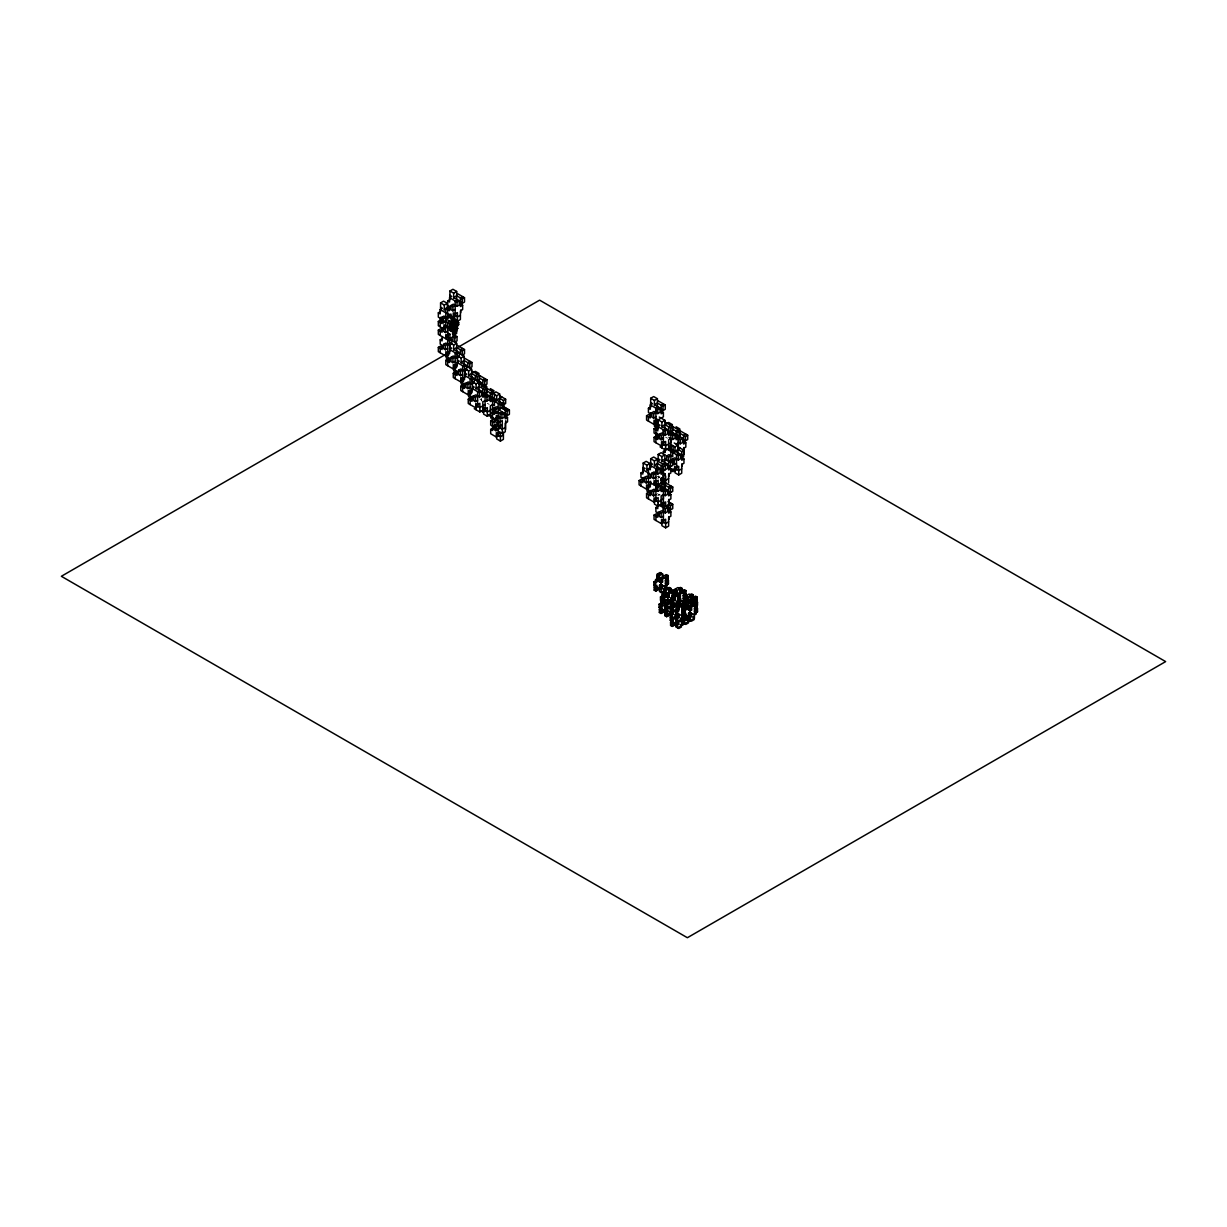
<?xml version="1.0" encoding="UTF-8"?>
<svg xmlns="http://www.w3.org/2000/svg" width="1227" height="1227" viewBox="0 0 1227 1227"><rect width="100%" height="100%" fill="white"/><g stroke="black" fill="none" stroke-linecap="round" stroke-linejoin="round"><path stroke-width="0.75" stroke-dasharray="5 3.75" d="M657.779 478.392L660.034 477.088L658.163 476.015L658.163 480.324M657.779 495.662L660.034 494.374M665.647 437.149L667.503 438.223M657.427 476.459L659.282 477.518M657.411 493.714L659.911 495.156M479.849 398.974L481.72 400.063M487.334 403.3L489.19 404.373M481.337 398.115L481.337 400.999"/><path stroke-width="1.5" d="M449.926 297.916L449.926 291.014L452.916 289.281L456.659 291.443L456.659 300.078L462.272 303.314L464.512 302.026L464.512 297.701L457.027 293.376M648.807 487.886L646.568 489.19L639.083 484.864L639.083 480.555L642.825 482.702L642.825 478.392L640.954 477.303L640.954 472.993L643.193 471.689L643.193 463.054L646.184 461.337L649.927 463.484L649.927 468.668M648.439 472.993L648.439 477.303L646.184 478.607L644.313 477.518L644.313 481.843L646.184 482.917L648.439 481.628L657.779 487.027L660.034 485.723L660.034 490.048L657.779 491.352L654.052 489.19L651.798 490.478L651.798 494.803L653.669 495.877L655.908 494.588M646.936 469.542L650.678 467.38L650.678 458.745L653.669 457.011L657.411 459.174L657.411 467.809L663.025 471.045L667.503 468.453L667.503 464.143L661.905 460.892L664.896 459.174L670.509 462.41L672.749 461.107L672.749 465.432L670.509 466.72L666.767 464.573M656.292 423.1L654.052 424.404L646.568 420.079L646.568 415.769L650.31 417.932L650.31 413.606L648.439 412.533L648.439 408.208L650.678 406.919L650.678 398.269L653.669 396.551L657.411 398.698L657.411 407.349M663.393 481.628L655.908 485.953L655.908 490.263L653.669 491.567L651.798 490.478M658.163 467.38L655.908 468.668L655.908 472.993L653.669 474.282L651.798 473.208L651.798 477.518L653.669 478.607L655.908 477.303M658.163 406.919L655.908 408.208L655.908 412.533L653.669 413.821L651.798 412.747L651.798 417.057L653.669 418.146L655.908 416.843M658.163 461.337L658.163 454.419L661.154 452.686L664.896 454.849L664.896 463.484M658.163 428.499L658.163 419.864L658.163 428.499L655.908 429.803M662.166 602.764L662.166 594.666L663.562 593.868L663.562 590.616L669.175 587.38L670.862 588.362L670.862 591.598L669.175 590.616M672.258 590.785L669.451 592.411L669.451 589.159L666.644 587.549L663.838 589.159L663.838 595.647L663.838 592.411L669.175 593.868L669.175 597.104L667.779 597.917L667.779 610.862L666.368 611.675L659.083 607.472L659.083 604.221L662.442 606.169L662.442 596.46L665.249 594.834M670.878 503.223L663.393 507.533L663.393 511.858L661.154 513.162L659.282 512.073L659.282 516.398L661.154 517.472L663.393 516.184M661.905 486.812L667.503 490.048L667.503 494.374L665.264 495.662L663.393 494.588L663.393 498.898L658.163 501.92L654.42 499.772M665.647 428.499L663.393 429.803L663.393 434.128L661.154 435.416L659.282 434.343L659.282 438.652L661.154 439.741L663.393 438.438L661.522 437.364M668.899 595.325L664.681 597.748L664.681 613.945L668.055 615.893M668.899 593.699L668.899 588.837L666.092 590.463L666.092 596.935L666.092 593.699M667.488 592.886L667.488 596.123L669.175 597.104M671.246 446.137L671.246 449.021L669.006 450.309L669.006 445.999L670.878 447.073L673.117 445.784L673.117 450.094L670.878 451.398L670.878 460.646M678.715 622.043L675.908 620.417L677.304 619.62L677.304 622.856L678.991 623.822L677.595 624.635L670.295 620.417L670.295 613.945L671.982 614.911L673.378 614.113L673.378 591.429L671.706 590.463M673.378 594.666L673.378 591.429M678.991 588.193L680.402 587.38L682.074 588.362L682.074 591.598L680.678 592.411L680.678 589.159L677.871 587.549L675.065 589.159L675.065 598.883L673.669 599.696L673.669 596.46L671.982 595.478L671.982 611.675L677.595 608.439L679.267 609.405L679.267 599.696L677.595 598.715L677.595 614.911L678.991 614.113L678.991 617.35L677.595 618.163L675.908 617.181M677.304 593.699L677.304 590.463L680.111 588.837L680.111 593.699M678.362 447.702L678.362 438.438L678.362 442.763L676.108 444.051M682.918 609.896L682.918 606.659L690.218 610.862L690.218 614.113L691.614 613.301L691.614 616.537L688.807 618.163L687.135 617.181L687.135 620.417L688.807 621.399L688.807 618.163M684.605 594.666L684.605 591.429L682.918 590.463M687.687 607.794L686.292 608.607L686.292 595.647L686.292 602.12L689.099 600.509L691.89 602.12L691.89 605.356L693.301 604.558L693.301 601.307L684.605 597.917L683.194 598.715L683.194 595.478L686 593.868L686 590.616L684.329 589.65L680.111 592.074M691.338 608.27L688.531 609.896L688.531 603.423L691.338 601.797L691.338 606.659M688.531 601.797L688.531 596.935L682.918 593.699M695.832 607.626L695.832 604.39L694.145 603.423M695.832 601.153L695.832 597.917L694.145 596.935M662.871 577.35L662.871 574.113L660.065 572.488L657.258 574.113L657.258 580.586L658.654 579.788L656.966 578.807L655.571 579.619L655.571 589.343L657.258 590.31L657.258 587.073L654.175 590.141L654.175 586.905L656.966 585.294M660.755 611.675L662.442 609.405L662.442 612.656L660.755 611.675L659.359 612.488L659.359 609.252L662.166 607.626M671.982 624.635L673.669 622.365L673.669 625.601L671.982 624.635L670.571 625.448L670.571 622.212L673.378 620.586M686.292 615.08L684.605 617.35L686.292 618.316L686.292 615.08L683.485 616.706L683.485 619.942L689.099 616.706M449.926 291.014L453.668 293.161L456.659 291.443M440.202 326.857L440.202 318.222L438.33 317.133L438.33 312.824L440.57 311.52L440.57 302.885L443.56 301.152L447.303 303.314L447.303 308.498M447.686 331.167L445.432 332.471L443.56 331.382L443.56 327.072L445.815 325.769L445.815 308.498L449.557 310.661L449.557 306.336L447.686 305.262L447.686 300.937L449.557 302.026L449.557 297.701L451.797 296.413L449.926 295.324L449.926 298.207M447.686 300.937L449.926 299.649M440.57 302.885L444.312 305.048L447.303 303.314M438.33 312.824L440.202 313.897L440.202 309.572L442.441 308.284L440.57 307.195M457.41 299.649L455.156 300.937L455.156 313.897L453.284 312.824L453.284 317.133M462.64 296.627L460.401 297.916L460.401 306.551L462.64 305.262L462.64 309.572L460.401 310.876L460.401 319.511L457.41 321.244L453.668 319.081L453.668 316.198M444.312 309.357L448.054 307.195L449.926 308.284L447.686 309.572L447.686 318.222L449.926 316.919L449.926 314.035M455.156 309.572L452.916 310.876L451.045 309.787L451.045 305.477L453.284 304.173L457.027 306.336L459.281 305.048L459.281 300.722L453.668 297.486L456.659 295.753L462.272 298.989L464.512 297.701M449.557 297.701L457.027 302.026L459.281 300.722M451.045 305.477L452.916 306.551L455.156 305.262M441.689 317.348L443.56 318.437L445.815 317.133L445.815 321.459L443.56 322.747L441.689 321.673L441.689 317.348L443.944 316.06L447.686 318.222M449.557 327.931L443.944 324.695L443.944 329.02L438.33 325.769L438.33 321.459L440.57 320.155L440.57 317.287M455.156 313.897L457.41 312.594L457.41 321.244M458.699 322.563L457.579 323.222L454.772 321.597L453.284 322.456L456.091 324.081L456.091 326.244L451.413 323.545L451.413 319.219L452.901 318.36L454.772 319.434L454.772 323.759L457.579 325.37L458.699 324.726L458.699 322.563L454.956 320.416L453.837 321.06L453.837 323.222L454.956 322.563L454.956 320.416M449.926 321.244L447.686 322.532L447.686 335.492L445.815 334.404L445.815 338.729L448.054 337.44L448.054 334.557M460.401 315.186L457.41 316.919L453.668 314.756M452.901 320.523L451.413 321.382L452.349 324.081L450.294 324.189L451.214 329.051L449.358 327.962L453.085 325.815L454.956 326.888L456.827 325.815L457.763 328.499L455.708 328.621L456.643 331.321L455.156 332.18L450.478 329.48L449.358 330.124L453.085 332.287L454.22 331.643L454.22 329.48L455.156 330.017L455.156 334.342L456.643 333.468L456.643 329.158M451.413 319.219L453.284 320.293L454.772 319.434M447.686 348.453L445.432 349.741L443.56 348.667L443.56 344.342L445.815 343.054L449.557 345.201L451.797 343.913L451.797 339.588L449.557 340.891L438.33 334.404L438.33 330.094L440.57 328.79L442.441 329.879L440.202 331.167L440.202 335.492M449.358 330.124L449.557 323.621L452.349 321.919M450.294 324.189L451.413 323.545M443.56 327.072L445.432 328.146L447.686 326.857M450.294 326.351L452.349 326.244M458.699 324.726L456.843 323.652L454.956 324.726L451.214 322.563L451.214 324.726M451.413 327.854L450.294 328.499L450.294 330.661L451.413 330.017L451.413 325.692M451.214 329.051L454.021 328.499L451.965 328.621L451.965 326.459L452.901 326.995L457.763 324.189L457.763 322.026L456.643 322.67L456.643 326.995L455.708 326.459M456.643 326.995L457.763 326.351M464.143 364.864L464.143 356.229L456.674 351.904L456.659 343.269L452.916 341.106L453.085 330.124L454.22 329.48M455.708 328.621L457.763 328.499M453.284 331.091L455.156 330.017M448.054 351.827L448.054 354.71L445.815 355.999L438.33 351.689L438.33 347.364L442.073 349.526L442.073 345.201L440.202 344.127L440.202 339.802L442.441 338.514M447.686 335.492L449.926 334.189L449.926 338.514M455.708 330.769L456.827 330.124L456.827 327.962M450.478 329.48L450.478 327.318L453.284 328.943L453.284 333.253L454.772 332.394M455.156 335.492L447.686 339.802L447.686 357.088L449.557 358.161L449.557 362.486L445.815 360.324L445.815 364.649L453.284 368.959L455.539 367.671L455.539 364.787M438.33 347.364L440.57 346.075L442.441 347.149L440.202 348.453L440.202 352.762M454.788 337.87L457.027 336.566L457.027 340.891L454.788 342.18L454.788 337.87L452.916 336.781M443.56 344.342L445.432 345.431L447.686 344.127M449.926 342.839L453.668 344.986L456.659 343.269M445.815 355.999L445.815 351.689L449.557 353.851L449.557 349.526L451.797 348.238L449.926 347.149M447.686 352.762L449.926 351.474M445.294 354.618L61.35 576.291L687.381 937.719L1165.65 661.598L539.619 300.155L458.53 346.98M457.41 351.474L455.156 352.762L455.156 370.048L457.027 371.121L457.027 375.447L453.284 373.284L453.284 377.594L460.769 381.919L463.008 380.615L463.008 377.747M462.64 348.453L460.401 349.741L460.401 354.066M445.815 360.324L448.054 359.036M455.156 361.398L452.916 362.701L451.045 361.612L451.045 357.302L453.284 355.999L457.027 358.161L459.281 356.873L459.281 352.548L453.668 349.312L456.659 347.578L462.272 350.83L464.512 349.526L464.512 353.851L462.272 355.14L462.272 350.83M449.557 349.526L457.027 353.851L459.281 352.548M451.045 357.302L452.916 358.376L455.156 357.088M457.41 362.993L457.41 355.784L461.137 357.947L464.143 356.229M453.284 368.959L453.284 364.649L457.027 366.796L457.027 362.486L459.281 361.183L457.41 360.109M455.156 365.723L457.41 364.434M464.88 364.434L462.64 365.723L462.64 382.993L464.512 384.082L464.512 388.392L460.769 386.244L460.769 390.554L468.254 394.879L470.493 393.576L470.493 390.707M470.125 361.398L467.87 362.701L467.87 367.011M453.284 373.284L455.539 371.98M462.64 374.358L460.401 375.661L458.53 374.572L458.53 370.263L460.769 368.959L464.512 371.121L466.751 369.833L466.751 365.508L461.137 362.272L464.143 360.539L469.742 363.775L471.996 362.486L471.996 366.796L469.742 368.1L469.742 363.775M457.027 362.486L464.512 366.796L466.751 365.508M458.53 370.263L460.401 371.336L462.64 370.048M464.88 368.744L468.622 370.907L471.613 369.174L471.613 377.809M460.769 381.919L460.769 377.594L464.512 379.756L464.512 375.447L466.751 374.143L464.88 373.069M462.64 378.683L464.88 377.379L464.88 370.477M472.364 373.069L475.355 371.336L479.097 373.499L475.355 375.661L475.355 379.971L479.097 382.134M472.364 377.379L470.125 378.683L470.125 395.953L471.996 397.042L471.996 401.352L468.254 399.189L468.254 403.514L475.739 407.824L477.978 406.536L477.978 403.652M460.769 386.244L463.008 384.941M470.125 387.318L467.87 388.606L466.015 387.533L466.015 383.207L468.254 381.919L471.996 384.082L474.235 382.778L474.235 378.468L468.622 375.217L471.613 373.499L477.226 376.735L479.466 375.447L479.466 379.756L477.226 381.06L477.226 376.735M464.512 375.447L471.996 379.756L474.235 378.468M464.88 383.146L464.88 386.014L462.64 387.318L462.64 391.643M466.015 383.207L467.87 384.296L470.125 382.993M472.364 381.704L476.107 383.867L479.849 381.704M485.079 378.683L482.84 379.971L482.84 384.296L486.582 386.459L486.582 395.094M468.254 394.879L468.254 390.554L471.996 392.717L471.996 388.392L474.235 387.103L472.364 386.014M479.466 384.082L481.72 382.778L481.72 387.103M484.711 381.06L486.95 379.756L486.95 384.082L484.711 385.37L484.711 381.06L479.097 377.809M470.125 391.643L472.364 390.339L472.364 383.438M479.849 390.339L477.594 391.643L477.594 404.588L475.739 403.514L475.739 407.824M486.582 386.459L482.84 388.606L482.84 397.257L487.334 394.665M468.254 399.189L470.493 397.901M477.594 400.278L475.355 401.566L473.484 400.493L473.484 396.168L475.739 394.879L479.466 397.042L481.72 395.738L481.72 391.413L476.107 388.177L479.097 386.459L484.711 389.695L486.95 388.392L486.95 392.717L484.711 394.005L482.84 392.931M471.996 388.392L479.466 392.717L481.72 391.413M472.364 396.091L472.364 398.974L470.125 400.278L470.125 404.588M473.484 396.168L475.355 397.257L477.594 395.953M492.564 391.643L490.325 392.931L490.325 401.566L494.803 398.974M482.272 394.342L486.95 397.042L489.19 395.738L489.19 400.063L482.84 401.566L482.84 410.201L479.849 411.935L474.235 408.698M486.582 390.769L492.196 394.005L495.923 391.858L499.665 394.005L499.665 402.655M477.594 404.588L479.849 403.3L479.849 411.935M490.325 397.257L492.196 398.33L494.435 397.042L494.435 392.717L477.594 382.993M494.19 394.296L496.674 395.738L499.665 394.005M485.079 404.588L479.849 407.609L476.107 405.462M501.92 397.042L494.435 401.352L494.435 405.677L492.564 404.588L490.325 405.892L490.325 414.527L487.334 416.26L483.591 414.097L483.591 411.214M485.463 407.977L485.463 410.861L483.208 412.149L483.208 407.824L485.079 408.913L487.334 407.609L487.334 416.26M500.417 402.211L498.177 403.514L498.177 416.474L495.923 417.763L495.923 422.088L497.794 423.162L502.288 420.57L502.288 433.53L498.545 431.367M499.665 398.33L503.407 400.493L505.647 399.189L505.647 403.514L503.407 404.803L501.536 403.729M492.564 408.913L487.334 411.935L483.591 409.772M498.177 412.149L495.923 413.453L494.052 412.364L494.052 408.054L496.306 406.75L500.049 408.913L502.288 407.609L502.288 403.3L491.061 396.812M489.757 398.652L500.049 404.588L502.288 403.3M494.052 408.054L495.923 409.128L498.177 407.824M505.647 407.824L503.407 409.128L503.407 400.493M502.288 411.935L500.049 413.223L500.049 426.183L502.288 424.895M507.518 408.913L505.279 410.201L505.279 418.852L507.518 417.548L507.518 421.873L505.279 423.162L505.279 431.797L502.288 433.53M498.177 429.419L490.693 425.109L490.693 420.784L492.932 419.496M497.242 411.612L501.92 414.312L504.159 413.008L504.159 417.333L501.92 418.622L496.306 415.386L496.306 419.711M501.536 408.054L507.15 411.29L509.389 409.987L509.389 414.312L507.15 415.6L503.407 413.453M495.923 417.763L497.794 418.852L500.049 417.548M500.417 425.248L500.417 428.131L495.923 430.723L494.052 429.649L494.052 425.324L496.306 424.021L500.049 426.183M498.545 432.809L498.545 435.692L496.306 436.981L490.693 433.745L490.693 429.419L492.932 428.131M494.052 425.324L495.923 426.398L498.177 425.109M505.279 427.487L502.288 429.205L498.545 427.057M496.306 436.981L496.306 432.671L498.177 433.745L500.417 432.456L500.417 441.091L503.407 439.358L503.407 432.165M503.407 435.033L500.417 436.766L496.674 434.603M650.678 398.269L654.42 400.431L657.411 398.698M648.439 408.208L650.31 409.281L650.31 404.971L652.549 403.668L650.678 402.594L650.678 406.919M663.393 403.882L661.154 405.186L661.154 413.821L663.393 412.533L663.393 416.843L655.908 421.168L654.052 420.079L654.052 424.404M646.568 415.769L648.807 414.465L650.678 415.554L650.678 412.671M651.798 412.747L654.052 411.444L657.779 413.606L660.034 412.303L660.034 407.993L654.42 404.757L657.411 403.023L663.025 406.26L665.264 404.971L665.264 409.281L663.025 410.585L659.282 408.422M650.31 404.971L657.779 409.281L660.034 407.993M650.678 415.554L648.439 416.843L648.439 421.168M655.908 436.996L655.908 425.478L658.163 424.189M656.292 418.79L661.905 422.027L664.896 420.294L664.896 428.944M663.776 441.827L663.776 444.695L661.522 445.999L654.052 441.674L654.052 437.364L657.779 439.511L657.779 435.202L654.052 433.039L654.052 428.729L656.292 427.425L656.292 420.232M665.647 424.189L668.638 422.456L672.365 424.619L672.365 433.254M672.365 424.619L668.638 426.781L668.638 435.416L673.117 432.824M654.052 437.364L656.292 436.06L656.292 433.192M659.282 434.343L661.522 433.039L665.264 435.202L667.503 433.898L667.503 429.588L661.905 426.352L664.896 424.619L670.509 427.855L672.749 426.567L672.749 430.876L670.509 432.18L666.767 430.017M655.908 425.478L665.264 430.876L667.503 429.588M658.163 434.266L658.163 437.149L655.908 438.438L655.908 442.763M678.362 429.803L676.108 431.091L676.108 439.741L680.602 437.149M668.071 432.502L672.749 435.202L674.988 433.898L674.988 438.223L672.749 439.511L669.006 437.364M672.365 428.944L677.979 432.18L680.233 430.876L680.233 435.202L677.979 436.49L674.236 434.343M661.522 445.999L661.522 441.674L663.393 442.763L665.647 441.459L665.647 450.094L660.034 446.858M685.832 434.128L683.592 435.416L683.592 444.051L685.832 442.763L685.832 447.073L683.592 448.376L683.592 457.011M675.556 436.827L680.233 439.511L682.473 438.223L682.473 442.548L680.233 443.837L678.362 442.763M679.85 433.254L685.464 436.49L687.703 435.202L687.703 439.527L685.464 440.815L681.721 438.652M663.393 454.281L663.393 451.398L668.638 448.376L668.638 439.741L670.878 438.438L670.878 442.763L665.647 445.784L661.905 443.622M671.246 444.695L674.988 446.858L677.979 445.14L677.979 453.775L679.85 454.849M643.193 463.054L646.936 465.217L649.927 463.484M650.678 458.745L654.42 460.892L657.411 459.174M658.163 454.419L661.905 456.582L664.896 454.849M640.954 472.993L642.825 474.067L642.825 469.757L645.065 468.453L643.193 467.38L643.193 471.689M656.292 497.963L656.292 500.846L654.052 502.15L646.568 497.825L646.568 493.499L650.31 495.662L650.31 491.352L648.439 490.263L648.439 468.668L650.31 469.757L650.31 465.432L652.549 464.143L650.678 463.054L650.678 467.38M666.767 460.248L666.767 455.938L669.006 454.634L672.749 456.797L672.749 452.472L680.233 448.162M666.767 455.938L668.638 457.011L670.878 455.708M678.73 453.346L676.491 454.634L676.491 467.594L674.62 466.505L674.62 470.831L676.859 469.542L676.859 465.217M677.979 449.45L681.721 451.613L683.96 450.309L678.362 447.073M665.647 463.054L661.154 465.647L661.154 474.282L663.393 472.993M668.638 461.337L670.878 460.033L672.749 461.107M676.491 463.269L674.236 464.573L672.365 463.484L672.365 459.174L674.62 457.87L678.362 460.033L680.602 458.745L680.602 454.419L669.375 447.947M663.393 451.398L665.264 452.472L665.264 448.162L678.362 455.708L680.602 454.419M639.083 480.555L641.322 479.251L643.193 480.324L643.193 477.456M644.313 477.518L646.568 476.229L650.31 478.392L650.31 474.067L642.825 469.757M651.798 473.208L654.052 471.904L657.779 474.067L660.034 472.778L660.034 468.453L654.42 465.217L657.411 463.484L663.025 466.72L667.503 464.143M650.31 465.432L657.779 469.757L660.034 468.453M672.365 459.174L674.236 460.248L676.491 458.959M681.721 455.938L683.96 454.634L683.96 447.441M643.193 480.324L640.954 481.628L640.954 485.953M674.988 469.895L674.988 472.778L678.73 474.941L681.721 473.208L681.721 464.573L683.96 463.269L683.96 458.959L681.721 460.248L681.721 451.613M663.025 475.37L665.264 474.067L661.537 471.92M676.491 467.594L678.73 466.291L678.73 474.941M648.439 485.953L650.678 484.65L650.678 481.199M656.292 480.693L656.292 483.576L654.052 484.864L654.052 480.555L655.908 481.628L658.163 480.324L658.163 484.65M665.647 488.975L661.154 491.567L661.154 478.607L663.393 477.303L663.393 468.668M681.721 468.883L678.73 470.616L674.988 468.453M668.638 478.607L665.647 480.34L663.147 478.898M646.568 493.499L648.807 492.211M661.154 482.917L663.025 484.005L665.264 482.702L665.264 487.027L663.025 488.315L661.154 487.242M650.678 490.417L650.678 493.285L648.439 494.588L648.439 498.898M670.878 485.953L668.638 487.242L668.638 495.877L670.878 494.588L670.878 498.898L668.638 500.202L668.638 513.162L670.878 511.858L670.878 516.184L668.638 517.472L668.638 526.107L665.647 527.84L661.905 525.677L661.905 522.794M660.586 488.653L665.264 491.352L667.503 490.048M664.896 485.079L670.509 488.315L672.749 487.027L672.749 491.352L670.509 492.64L666.767 490.478M654.052 502.15L654.052 497.825L655.908 498.898L658.163 497.61L658.163 506.245L654.42 504.082L654.42 501.214M663.393 494.588L661.154 495.877L661.154 504.512L655.908 507.549L655.908 511.858L657.779 512.932L657.779 517.257L654.052 515.095L654.052 519.42L661.522 523.73L663.776 522.441L663.776 519.558M663.776 502.288L663.776 505.171L661.522 506.46L661.522 502.15L663.393 503.223L665.647 501.92L665.647 506.245M654.052 515.095L656.292 513.806L658.163 514.88L658.163 511.996M659.282 512.073L661.522 510.785L665.264 512.932L667.503 511.644L667.503 507.318L661.905 504.082M658.715 504.849L665.264 508.622L667.503 507.318M668.638 504.512L670.509 505.601L672.749 504.297L672.749 508.622L670.509 509.911L668.638 508.837M658.163 514.88L655.908 516.184L655.908 520.493M661.522 523.73L661.522 519.42L663.393 520.493L665.647 519.205L665.647 527.84M668.638 521.797L665.647 523.515L661.905 521.368M656.966 578.807L656.966 575.57L661.184 573.147M657.258 574.113L659.497 575.402L662.304 573.791L662.304 578.653M665.249 591.598L662.304 593.224L659.497 591.598L659.497 585.126L660.908 584.313L662.58 585.294L662.58 588.531L661.184 589.343L653.884 585.126L653.884 581.889L655.295 581.077M665.111 578.653L668.47 580.586L668.47 583.822L667.074 584.635L665.387 583.669L665.387 580.432L668.194 578.807L668.194 575.57L662.58 578.807L660.908 577.84L659.497 578.653L657.258 577.35L658.654 576.537L656.966 575.57M662.304 577.027L666.506 574.604L668.194 575.57M656.966 582.043L655.571 582.856L653.884 581.889M653.884 585.126L655.295 584.313M662.304 580.264L659.497 581.889L659.497 575.402M655.571 579.619L661.184 582.856L662.58 582.043L662.58 578.807M654.175 586.905L655.847 587.871L657.258 587.073M665.387 580.432L667.074 581.399L668.47 580.586M659.497 585.126L661.184 586.092L662.58 585.294M665.387 583.669L666.798 582.856L668.47 583.822M659.497 588.362L662.304 586.751M654.175 590.141L655.847 591.123L660.065 588.684M663.7 585.939L665.387 586.905L666.798 586.092L666.798 576.383L665.111 575.402M663.991 590.954L661.184 592.58L661.184 589.343M669.451 589.159L670.862 588.362M663.562 597.104L662.166 597.917L662.166 601.153L660.479 600.172L660.479 596.935L661.874 596.123L664.681 597.748M668.899 592.074L673.102 589.65L676.476 591.598L676.476 594.834L673.669 596.46M669.175 593.868L674.789 590.616L674.789 593.868L671.982 595.478M660.479 600.172L661.874 599.374M663.838 598.883L662.442 599.696L664.681 600.985L667.488 599.374L669.175 600.34L669.175 603.577L666.368 605.202L660.755 601.966L660.755 610.064M676.476 591.598L675.065 592.411L678.991 594.666L678.991 604.39L678.991 601.153L680.678 602.12L680.678 598.883L677.304 596.935M680.678 589.159L682.074 588.362M660.755 601.966L663.562 600.34M659.083 604.221L661.874 602.61M674.497 595.325L678.715 592.886L680.402 593.868L680.402 597.104L677.595 598.715M662.442 602.932L663.838 602.12L667.779 604.39M660.755 605.202L662.166 604.39L660.479 603.423M673.378 597.917L667.779 601.153L666.092 600.172L666.092 603.423M686 590.616L674.789 597.104L674.789 600.34L670.571 602.764L670.571 606.015L673.378 607.626M659.083 607.472L660.479 606.659M664.681 604.221L667.488 602.61L669.175 603.577M662.442 606.169L663.838 605.356M671.706 603.423L673.102 602.61M659.359 609.252L661.046 610.218L662.442 609.405M672.258 603.745L673.669 602.932L673.669 606.169L672.258 606.982L672.258 603.745L670.571 602.764M679.267 599.696L680.678 598.883M683.194 595.478L684.881 596.46L689.099 594.021L691.89 595.647L691.89 598.883L690.218 597.917L690.218 594.666L691.614 593.868L693.301 594.834L693.301 598.07L690.494 599.696M667.779 607.626L666.092 606.659L664.681 607.472L666.368 608.439L671.982 605.202M673.378 604.39L678.991 601.153M664.681 610.709L667.488 609.083M671.706 606.659L673.102 605.847M688.531 596.935L691.338 595.325L691.338 600.172M659.359 612.488L661.046 613.454L665.249 611.031L665.249 614.267M680.678 602.12L679.267 602.932L675.908 600.985M683.194 598.715L684.881 599.696L687.687 598.07L687.687 601.307M691.89 595.647L693.301 594.834M668.899 608.27L670.571 609.252L674.789 606.813L674.789 603.577L670.295 600.985M674.497 611.521L676.184 612.488L678.991 610.862L676.184 609.252L676.184 606.015L680.402 603.577L680.402 600.34M686 600.34L683.194 601.966L681.522 600.985M664.681 613.945L666.092 613.132M673.378 610.862L671.706 609.896L670.295 610.709L671.982 611.675M678.715 605.847L684.329 602.61M691.338 598.561L695.54 596.123L697.227 597.104L697.227 600.34L694.421 601.966L697.227 603.577L697.227 606.813L694.421 608.439L694.421 611.675L696.108 612.656L697.503 611.844L697.503 608.607L694.145 606.659M679.267 609.405L677.871 610.218L677.871 606.982L680.678 605.356L677.304 603.423M670.862 614.267L666.644 616.706L664.973 615.724L670.571 612.488L670.571 609.252M678.991 607.626L686 603.577L686 606.813L681.798 609.252L681.798 612.488L690.218 617.35L690.218 620.586M697.227 597.104L690.218 601.153L690.218 604.39L691.89 605.356M673.102 612.319L667.488 615.571L667.488 612.319M687.687 604.558L686.292 605.356L686.292 608.607M691.89 602.12L693.301 601.307M671.706 616.368L670.295 617.181L673.669 619.129M681.522 626.905L678.715 628.515L675.908 626.905L675.908 613.945L677.304 613.132L678.991 614.113M688.531 603.423L682.918 600.172L682.918 603.423L688.531 606.659L689.927 605.847L691.614 606.813L697.227 603.577M691.338 605.034L695.54 602.61M683.485 610.218L684.881 609.405L684.881 612.656L683.485 613.454L683.485 610.218L681.798 609.252M696.108 602.932L697.503 602.12L697.503 605.356L696.108 606.169M676.184 612.488L676.184 615.724L670.571 618.96L672.258 619.942L676.476 617.503L676.476 620.755M681.798 612.488L683.194 611.675L684.881 612.656M684.605 610.862L686 610.064M670.295 620.417L671.706 619.62M673.102 618.807L678.715 615.571M686 613.301L681.798 615.724L681.798 618.96M690.218 610.862L691.614 610.064L691.614 606.813M685.724 624.466L688.531 622.856L688.531 613.132L689.927 612.319L691.614 613.301M670.571 622.212L672.258 623.178L673.669 622.365M694.421 608.439L696.108 609.405L697.503 608.607M694.421 611.675L695.832 610.862L697.503 611.844M675.908 623.669L681.522 620.417L683.194 621.399L683.194 624.635L681.522 623.669L682.918 622.856L684.605 623.822L684.605 620.586L680.111 617.994M682.918 619.62L685.724 617.994M687.135 617.181L691.338 614.758M670.571 625.448L672.258 626.414L676.476 623.991L676.476 627.227M680.111 621.23L681.798 622.212L686 619.773L683.194 618.163L677.595 621.399L677.595 618.163M692.734 613.945L694.421 614.911L695.832 614.113L695.832 604.39M687.135 620.417L688.531 619.62L691.338 621.23L694.145 619.62L694.145 616.368M681.798 622.212L681.798 625.448L677.595 627.871L677.595 624.635M683.194 624.635L694.421 618.163L694.421 614.911M657.779 400.646L665.264 404.971M663.393 412.533L661.537 411.459L661.522 408.56M659.282 417.057L664.896 420.294M676.108 426.781L679.85 428.944L679.85 437.579M462.64 305.262L460.785 304.189L460.769 301.305M664.804 421.981L687.703 435.202M654.42 422.027L660.034 425.263L657.779 426.567L657.779 430.876L654.052 428.729M670.632 431.383L674.988 433.898M676.859 434.987L682.473 438.223M683.976 441.689L685.832 442.763M656.905 427.794L654.42 426.352L654.42 423.468M674.236 442.978L677.979 445.14M440.202 309.572L455.156 318.222L452.916 319.511L449.174 317.348M448.054 315.845L449.926 316.919M656.292 436.06L658.163 437.149M446.183 319.081L451.797 322.318L451.797 326.643M444.88 320.922L449.557 323.621M683.96 458.959L682.105 457.886L682.089 455.002M438.33 321.459L442.073 323.621L442.073 319.296M453.085 330.124L454.021 330.661L454.021 324.189L455.156 323.545L454.956 326.888M453.284 333.253L455.156 334.342M452.349 333.867L457.027 336.566M448.054 333.115L449.926 334.189M438.33 330.094L442.073 332.256L442.073 327.931M446.183 336.351L451.797 339.588M457.027 345.201L464.512 349.526M669.006 467.594L674.62 470.831M670.632 470.248L673.117 471.689L673.117 468.821M440.202 339.802L442.073 340.891L442.073 336.566M464.512 358.161L471.996 362.486M448.683 355.063L446.183 353.637L446.183 357.947L449.926 360.109L447.686 361.398L447.686 365.723M466.015 365.937L471.613 369.174M661.154 478.607L664.896 480.769L664.896 489.404M471.996 371.121L486.95 379.756M660.586 480.002L672.749 487.027M453.668 366.582L456.153 368.023M476.107 379.542L481.72 382.778M654.42 482.487L660.034 485.723M490.325 388.606L494.052 390.769M500.049 395.953L505.647 399.189M669.022 493.515L670.878 494.588M461.137 379.542L463.637 380.983M484.834 393.223L489.19 395.738M501.92 405.677L509.389 409.987M668.071 501.598L672.749 504.297M464.88 386.014L461.137 383.867L461.137 380.983M650.678 493.285L646.936 491.122L646.936 488.254M468.622 392.502L471.122 393.944M498.545 409.772L504.159 413.008M505.662 416.474L507.518 417.548M670.878 511.858L669.022 510.785L669.006 507.901M472.364 398.974L468.622 396.812L468.622 393.944M655.908 507.549L657.779 508.622L657.779 504.297M480.401 410.524L483.208 412.149M487.886 414.849L496.766 419.971M490.693 420.784L494.435 422.947L494.435 418.622M490.693 429.419L492.564 430.508L492.564 400.278M500.417 441.091L496.674 438.929L496.674 436.045M666.506 577.84L668.194 578.807M680.402 590.616L682.074 591.598M684.329 592.886L686 593.868M691.614 597.104L693.301 598.07M695.54 599.374L697.227 600.34M675.065 589.159L677.304 590.463M694.145 600.172L697.503 602.12M662.58 582.043L660.908 581.077L660.908 577.84M666.798 586.092L665.111 585.126L665.111 588.362M673.102 592.886L676.476 594.834M678.715 596.123L680.402 597.104M695.54 605.847L697.227 606.813M663.838 589.159L666.092 590.463M671.706 593.699L675.065 595.647M662.58 588.531L660.908 587.549L660.908 584.313M671.706 596.935L675.065 598.883M670.295 597.748L674.789 600.34M681.522 604.221L683.194 605.202L683.194 610.064M691.614 610.064L689.927 609.083L689.927 605.847M662.166 594.666L667.779 597.917M671.706 600.172L673.378 601.153M694.145 613.132L695.832 614.113M675.908 604.221L679.267 606.169M681.522 607.472L684.881 609.405M660.479 596.935L662.166 597.917M676.184 606.015L677.871 606.982M688.531 613.132L690.218 614.113M670.295 604.221L674.789 606.813M691.614 616.537L689.927 615.571L689.927 612.319M692.734 617.181L694.421 618.163M670.295 607.472L671.982 608.439M675.908 610.709L677.595 611.675M681.522 613.945L684.881 615.893L684.881 619.129M680.111 614.758L683.485 616.706M675.908 613.945L677.595 614.911M666.092 609.896L667.779 610.862M668.899 611.521L670.571 612.488M673.378 614.113L671.706 613.132L671.706 609.896M674.497 614.758L676.184 615.724M677.304 616.368L678.991 617.35M667.779 614.113L669.451 615.08M680.111 624.466L681.798 625.448M696.108 609.405L696.108 612.656M695.832 597.917L695.832 602.764M689.927 599.374L689.927 602.61M688.531 606.659L688.531 609.896M685.724 605.034L685.724 608.27M685.464 436.49L685.464 440.815M684.881 596.46L684.881 599.696M684.605 591.429L684.605 615.724M683.194 613.301L683.194 616.537M682.089 463.637L682.089 466.505M680.233 439.511L680.233 443.837M678.715 602.61L678.715 607.472M678.362 455.708L678.362 460.033M677.979 432.18L677.979 436.49M676.491 434.481L676.491 437.364M674.988 446.858L674.988 452.042M674.497 592.074L674.497 596.935M674.236 460.248L674.236 464.573M673.102 599.374L673.102 604.221M672.749 435.202L672.749 439.511M672.258 623.178L672.258 626.414M671.982 614.911L671.982 618.163M671.982 619.773L671.982 623.009M671.246 446.429L671.246 449.88M670.878 434.128L670.878 447.073M670.509 427.855L670.509 432.18M670.509 462.41L670.509 466.72M670.509 488.315L670.509 492.64M670.509 505.601L670.509 509.911M669.006 473.346L669.006 476.229M669.006 499.266L669.006 502.15M669.006 516.536L669.006 519.42M668.638 457.011L668.638 469.972L670.878 468.668L670.878 472.993L668.638 474.282L668.638 482.917M667.074 581.399L667.074 584.635M666.644 613.454L666.644 616.706M666.368 605.202L666.368 608.439M666.368 611.675L666.368 614.911M665.647 476.015L665.647 484.65M665.387 586.905L665.387 590.141M665.264 430.876L665.264 435.202M665.264 469.757L665.264 465.432L657.779 461.107L660.034 459.818L658.163 458.745L658.163 461.613M665.264 474.067L665.264 478.392L663.025 479.68L663.025 476.812M665.264 491.352L665.264 495.662M665.264 508.622L665.264 512.932M664.973 612.488L664.973 615.724M663.393 429.803L663.393 442.763M663.393 490.263L663.393 503.223M663.393 507.533L663.393 520.493M663.025 406.26L663.025 410.585M663.025 466.72L663.025 471.045M663.025 484.005L663.025 488.315M661.905 422.027L661.905 427.211M661.905 445.064L661.905 447.947M661.905 456.582L661.905 461.766M661.522 469.036L661.522 471.904M661.522 477.671L661.522 480.555M661.522 486.306L661.522 489.19M661.154 435.416L661.154 439.741M661.154 513.162L661.154 517.472M661.184 582.856L661.184 586.092M661.046 610.218L661.046 613.454M657.779 409.281L657.779 413.606M657.779 469.757L657.779 474.067M657.779 487.027L657.779 491.352M657.411 433.254L657.411 437.579M655.908 408.208L655.908 421.168M655.908 468.668L655.908 481.628M655.908 485.953L655.908 498.898M655.847 587.871L655.847 591.123M654.42 400.431L654.42 405.616M654.42 460.892L654.42 466.076M653.669 413.821L653.669 418.146M653.669 474.282L653.669 478.607M653.669 491.567L653.669 495.877M650.31 482.702L650.31 487.027L646.568 484.864L646.568 489.19M646.936 465.217L646.936 470.401M646.184 478.607L646.184 482.917M507.15 411.29L507.15 415.6M505.647 413.591L505.647 416.474M505.647 420.784L505.647 429.419M503.791 402.441L503.791 406.75M501.92 414.312L501.92 418.622M500.049 404.588L500.049 408.913M498.177 420.784L498.177 433.745M497.794 418.852L497.794 423.162M496.674 395.738L496.674 400.922M495.923 409.128L495.923 413.453M495.923 426.398L495.923 430.723M494.435 409.987L494.435 414.312L490.693 412.149L490.693 416.474M492.196 394.005L492.196 398.33M491.061 415.539L491.061 418.407M490.693 396.321L490.693 399.189M486.95 397.042L486.95 401.352M485.079 395.953L485.079 408.913M484.711 389.695L484.711 394.005M479.466 392.717L479.466 397.042M479.097 379.25L479.097 390.769M476.107 383.867L476.107 389.051M476.107 406.889L476.107 409.772M475.355 397.257L475.355 401.566M471.996 379.756L471.996 384.082M468.622 370.907L468.622 376.091M467.87 384.296L467.87 388.606M464.512 366.796L464.512 371.121M462.272 298.989L462.272 303.314M461.137 357.947L461.137 363.131M460.769 309.94L460.769 312.824M460.401 371.336L460.401 375.661M457.579 323.222L457.579 325.37M457.027 302.026L457.027 306.336M457.027 319.296L457.027 322.18M457.027 353.851L457.027 358.161M456.827 323.652L456.827 325.815M455.539 312.962L455.539 315.845L451.045 318.437L451.045 314.112M455.156 378.683L455.156 374.358L457.41 373.069L453.668 370.907L453.668 368.023M453.668 293.161L453.668 298.345M453.668 344.986L453.668 350.17M453.284 320.293L453.284 324.618M452.916 306.551L452.916 310.876M452.901 318.36L452.901 322.67M453.085 325.815L452.901 329.158M452.916 358.376L452.916 362.701M449.926 344.557L449.926 350.032M449.557 340.891L449.557 345.201M445.432 328.146L445.432 332.471M445.432 345.431L445.432 349.741M444.312 305.048L444.312 310.232M443.56 318.437L443.56 322.747"/></g></svg>
